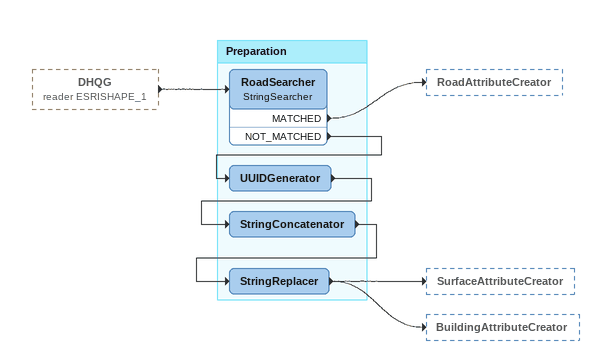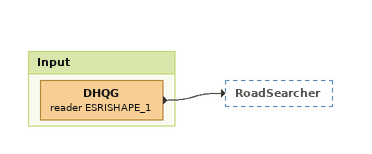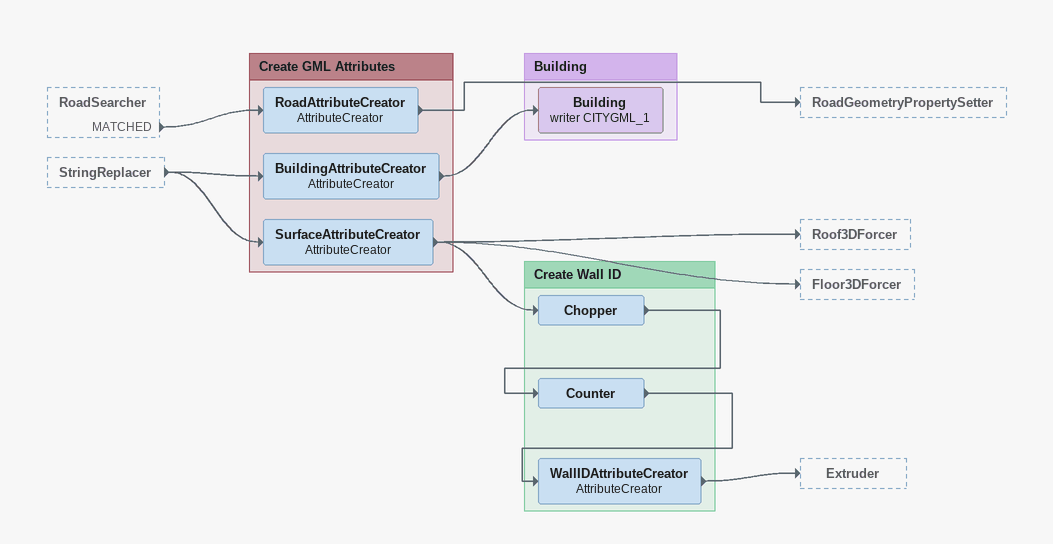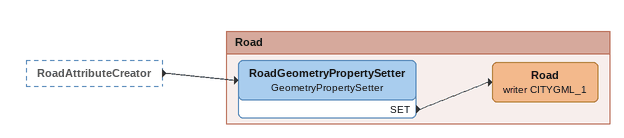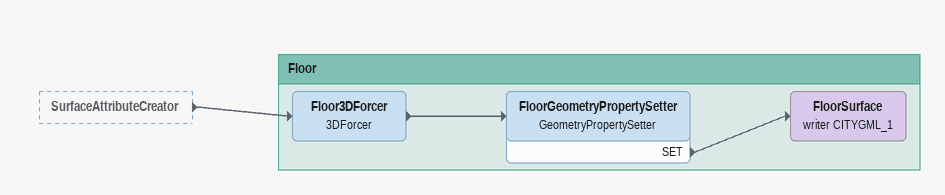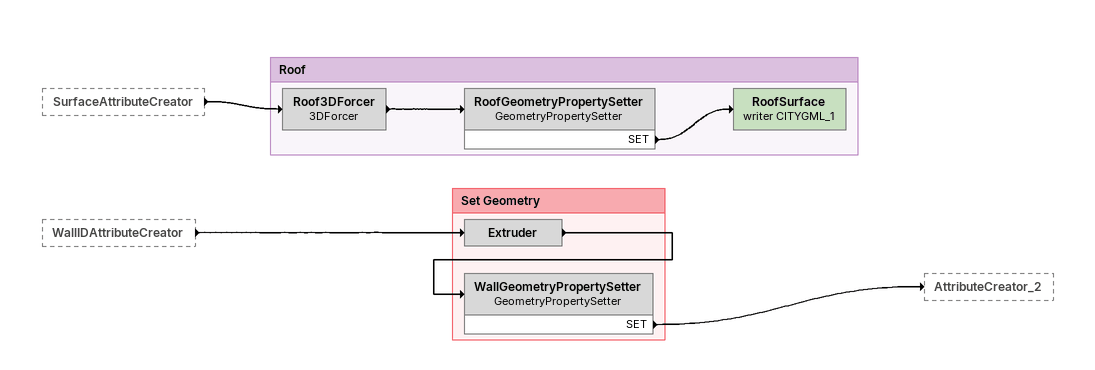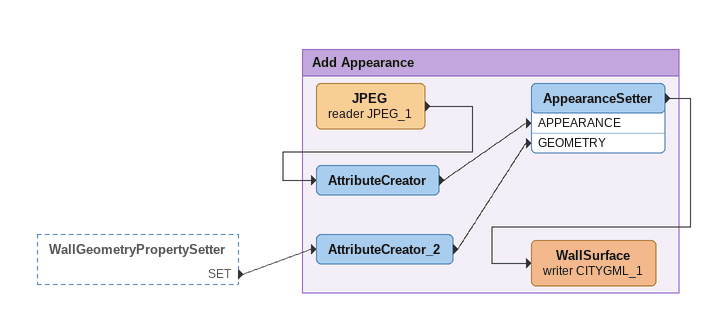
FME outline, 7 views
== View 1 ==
DHQG (reader ESRISHAPE_1) [outside]
    -> RoadSearcher

Bookmark: Preparation
RoadSearcher: StringSearcher
    MATCHED -> RoadAttributeCreator
    NOT_MATCHED -> UUIDGenerator
UUIDGenerator
    -> StringConcatenator
StringConcatenator
    -> StringReplacer
StringReplacer
    -> SurfaceAttributeCreator
    -> BuildingAttributeCreator

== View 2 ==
Bookmark: Input
DHQG (reader ESRISHAPE_1)
    -> RoadSearcher

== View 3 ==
RoadSearcher [outside]
    MATCHED -> RoadAttributeCreator
StringReplacer [outside]
    -> SurfaceAttributeCreator
    -> BuildingAttributeCreator

Bookmark: Create GML Attributes
RoadAttributeCreator: AttributeCreator
    -> RoadGeometryPropertySetter
BuildingAttributeCreator: AttributeCreator
    -> Building (writer CITYGML_1)
SurfaceAttributeCreator: AttributeCreator
    -> Roof3DForcer
    -> Floor3DForcer
    -> Chopper

Bookmark: Building
Building (writer CITYGML_1)

Bookmark: Create Wall ID
Chopper
    -> Counter
Counter
    -> WallIDAttributeCreator
WallIDAttributeCreator: AttributeCreator
    -> Extruder

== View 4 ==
RoadAttributeCreator [outside]
    -> RoadGeometryPropertySetter

Bookmark: Road
RoadGeometryPropertySetter: GeometryPropertySetter
    SET -> Road (writer CITYGML_1)
Road (writer CITYGML_1)

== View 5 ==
SurfaceAttributeCreator [outside]
    -> Floor3DForcer

Bookmark: Floor
Floor3DForcer: 3DForcer
    -> FloorGeometryPropertySetter
FloorGeometryPropertySetter: GeometryPropertySetter
    SET -> FloorSurface (writer CITYGML_1)
FloorSurface (writer CITYGML_1)

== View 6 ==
SurfaceAttributeCreator [outside]
    -> Roof3DForcer
WallIDAttributeCreator [outside]
    -> Extruder

Bookmark: Roof
Roof3DForcer: 3DForcer
    -> RoofGeometryPropertySetter
RoofGeometryPropertySetter: GeometryPropertySetter
    SET -> RoofSurface (writer CITYGML_1)
RoofSurface (writer CITYGML_1)

Bookmark: Set Geometry
Extruder
    -> WallGeometryPropertySetter
WallGeometryPropertySetter: GeometryPropertySetter
    SET -> AttributeCreator_2

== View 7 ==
WallGeometryPropertySetter [outside]
    SET -> AttributeCreator_2

Bookmark: Add Appearance
AttributeCreator_2
    -> AppearanceSetter [GEOMETRY]
JPEG (reader JPEG_1)
    -> AttributeCreator
AttributeCreator
    -> AppearanceSetter [APPEARANCE]
AppearanceSetter
    -> WallSurface (writer CITYGML_1)
WallSurface (writer CITYGML_1)
